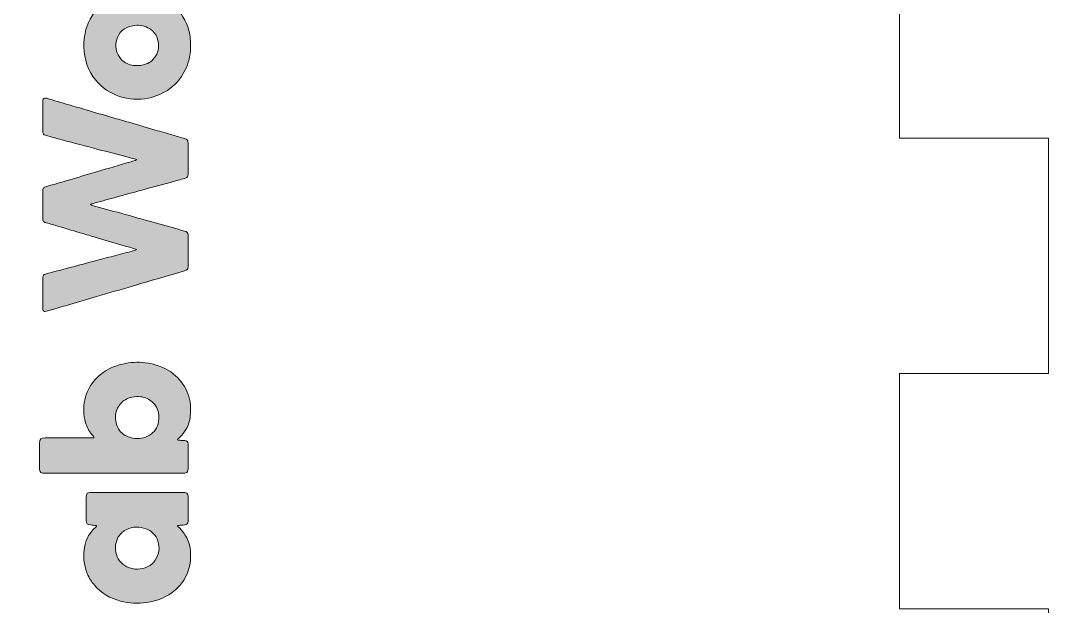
# Model space of a CAD drawing. Header units: millimetres. Extents: x 61 to 267, y -342 to -26.
# Drawn here: x 231.99 to 266.49, y -226.71 to -207.03 of the extents above; entities that cross this region are included whole.
import ezdxf

# ---------------------------------------------------------------- set-up
doc = ezdxf.new("R2010")
doc.units = ezdxf.units.MM
doc.header["$MEASUREMENT"] = 0
doc.layers.add('Layer 1', color=7, linetype='Continuous', lineweight=0)

# ---------------------------------------------------------------- blocks, each defined once
blk = doc.blocks.new('Block_5')
at = {"layer": 'Layer 1', "color": 1, "lineweight": 0, "true_color": 0xff0000}
blk.add_lwpolyline([(208.146, -203.083), (208.146, -210.985), (203.146, -210.985), (203.146, -218.888), (208.146, -218.888), (208.146, -226.79), (203.146, -226.79), (203.146, -234.692), (208.146, -234.692), (208.146, -242.594), (261.486, -242.594), (261.486, -234.692), (266.486, -234.692), (266.486, -226.79), (261.486, -226.79), (261.486, -218.888), (266.486, -218.888), (266.486, -210.985), (261.486, -210.985), (261.486, -203.083)], dxfattribs=at)
blk = doc.blocks.new('Block_6')
at = {"layer": 'Layer 1', "true_color": 0x020202, "transparency": 33554687}
h = blk.add_hatch(color=18, dxfattribs=at)
h.dxf.hatch_style = 2
edge = h.paths.add_edge_path()
edge.add_spline(control_points=[(235.907, -208.549), (235.941, -208.547), (235.975, -208.548), (236.009, -208.544), (236.152, -208.527), (236.283, -208.478), (236.394, -208.384), (236.546, -208.256), (236.619, -208.087), (236.623, -207.892), (236.628, -207.619), (236.517, -207.405), (236.269, -207.275), (236.107, -207.191), (235.935, -207.177), (235.758, -207.208), (235.47, -207.257), (235.286, -207.423), (235.212, -207.707), (235.149, -207.947), (235.234, -208.259), (235.465, -208.417), (235.598, -208.508), (235.745, -208.553), (235.907, -208.549)], knot_values=[0, 0, 0, 0, 1, 1, 1, 2, 2, 2, 3, 3, 3, 4, 4, 4, 5, 5, 5, 6, 6, 6, 7, 7, 7, 8, 8, 8, 8], degree=3, periodic=0)
edge = h.paths.add_edge_path()
edge.add_spline(control_points=[(237.698, -207.863), (237.703, -208.126), (237.657, -208.372), (237.557, -208.607), (237.434, -208.894), (237.252, -209.133), (237.001, -209.321), (236.787, -209.481), (236.548, -209.583), (236.286, -209.638), (235.956, -209.707), (235.632, -209.685), (235.315, -209.582), (234.996, -209.478), (234.728, -209.295), (234.516, -209.032), (234.254, -208.708), (234.127, -208.336), (234.117, -207.922), (234.113, -207.769), (234.124, -207.617), (234.156, -207.466), (234.229, -207.121), (234.387, -206.821), (234.637, -206.573), (234.853, -206.36), (235.11, -206.217), (235.402, -206.134), (235.688, -206.052), (235.977, -206.041), (236.264, -206.097), (236.771, -206.197), (237.173, -206.463), (237.444, -206.909), (237.622, -207.203), (237.707, -207.525), (237.698, -207.863)], knot_values=[0, 0, 0, 0, 1, 1, 1, 2, 2, 2, 3, 3, 3, 4, 4, 4, 5, 5, 5, 6, 6, 6, 7, 7, 7, 8, 8, 8, 9, 9, 9, 10, 10, 10, 11, 11, 11, 12, 12, 12, 12], degree=3, periodic=0)
h = blk.add_hatch(color=18, dxfattribs=at)
h.dxf.hatch_style = 2
edge = h.paths.add_edge_path()
edge.add_spline(control_points=[(235.898, -214.727), (235.756, -214.672), (235.63, -214.642), (235.506, -214.605), (235.202, -214.516), (234.899, -214.426), (234.595, -214.337), (234.427, -214.287), (234.258, -214.24), (234.09, -214.19), (233.816, -214.109), (233.542, -214.026), (233.268, -213.945), (233.13, -213.904), (232.99, -213.864), (232.851, -213.823), (232.836, -213.819), (232.821, -213.816), (232.807, -213.81), (232.769, -213.795), (232.744, -213.769), (232.742, -213.725), (232.74, -213.695), (232.738, -213.664), (232.738, -213.634), (232.737, -213.355), (232.738, -213.076), (232.737, -212.797), (232.737, -212.642), (232.759, -212.638), (232.878, -212.604), (233.12, -212.535), (233.362, -212.464), (233.603, -212.393), (233.917, -212.3), (234.231, -212.205), (234.546, -212.113), (234.934, -211.999), (235.322, -211.888), (235.709, -211.773), (235.766, -211.757), (235.824, -211.741), (235.895, -211.705), (235.787, -211.674), (235.699, -211.647), (235.609, -211.624), (235.27, -211.535), (234.93, -211.448), (234.591, -211.359), (234.189, -211.253), (233.787, -211.147), (233.385, -211.04), (233.201, -210.991), (233.017, -210.94), (232.834, -210.888), (232.76, -210.868), (232.746, -210.851), (232.74, -210.779), (232.738, -210.756), (232.738, -210.733), (232.738, -210.71), (232.737, -210.405), (232.737, -210.099), (232.738, -209.793), (232.738, -209.766), (232.737, -209.74), (232.741, -209.713), (232.748, -209.652), (232.784, -209.625), (232.843, -209.637), (232.85, -209.638), (232.857, -209.641), (232.865, -209.643), (233.117, -209.718), (233.368, -209.794), (233.621, -209.868), (233.811, -209.924), (234.002, -209.977), (234.193, -210.032), (234.485, -210.118), (234.777, -210.205), (235.07, -210.29), (235.257, -210.345), (235.444, -210.397), (235.63, -210.452), (235.923, -210.537), (236.215, -210.624), (236.508, -210.71), (236.709, -210.769), (236.911, -210.826), (237.112, -210.884), (237.244, -210.923), (237.375, -210.964), (237.508, -210.999), (237.574, -211.016), (237.603, -211.057), (237.612, -211.119), (237.614, -211.138), (237.614, -211.157), (237.614, -211.176), (237.614, -211.501), (237.614, -211.826), (237.615, -212.151), (237.615, -212.185), (237.613, -212.219), (237.602, -212.253), (237.589, -212.292), (237.565, -212.317), (237.524, -212.328), (237.439, -212.35), (237.355, -212.376), (237.271, -212.399), (236.928, -212.491), (236.586, -212.583), (236.244, -212.677), (235.872, -212.778), (235.501, -212.881), (235.13, -212.983), (234.887, -213.05), (234.645, -213.117), (234.402, -213.184), (234.381, -213.19), (234.357, -213.192), (234.343, -213.214), (234.356, -213.237), (234.379, -213.239), (234.401, -213.245), (234.721, -213.332), (235.041, -213.418), (235.361, -213.506), (235.743, -213.611), (236.125, -213.718), (236.507, -213.824), (236.838, -213.916), (237.168, -214.009), (237.499, -214.102), (237.58, -214.124), (237.604, -214.153), (237.613, -214.237), (237.616, -214.26), (237.614, -214.283), (237.614, -214.306), (237.615, -214.615), (237.615, -214.925), (237.614, -215.235), (237.614, -215.257), (237.616, -215.281), (237.613, -215.303), (237.605, -215.385), (237.579, -215.416), (237.499, -215.439), (237.196, -215.527), (236.891, -215.614), (236.588, -215.703), (236.31, -215.784), (236.033, -215.869), (235.755, -215.95), (235.352, -216.068), (234.949, -216.183), (234.547, -216.301), (234.247, -216.388), (233.947, -216.479), (233.647, -216.567), (233.457, -216.622), (233.266, -216.676), (233.076, -216.731), (233.017, -216.748), (232.959, -216.766), (232.9, -216.782), (232.875, -216.79), (232.849, -216.798), (232.823, -216.801), (232.784, -216.806), (232.754, -216.785), (232.746, -216.748), (232.74, -216.722), (232.738, -216.695), (232.738, -216.669), (232.737, -216.348), (232.737, -216.027), (232.738, -215.705), (232.738, -215.686), (232.739, -215.667), (232.741, -215.648), (232.749, -215.582), (232.765, -215.563), (232.829, -215.546), (233.102, -215.474), (233.375, -215.404), (233.648, -215.331), (233.946, -215.252), (234.244, -215.169), (234.542, -215.09), (234.76, -215.032), (234.978, -214.978), (235.196, -214.921), (235.402, -214.867), (235.608, -214.811), (235.815, -214.756), (235.837, -214.75), (235.858, -214.741), (235.898, -214.727)], knot_values=[0, 0, 0, 0, 1, 1, 1, 2, 2, 2, 3, 3, 3, 4, 4, 4, 5, 5, 5, 6, 6, 6, 7, 7, 7, 8, 8, 8, 9, 9, 9, 10, 10, 10, 11, 11, 11, 12, 12, 12, 13, 13, 13, 14, 14, 14, 15, 15, 15, 16, 16, 16, 17, 17, 17, 18, 18, 18, 19, 19, 19, 20, 20, 20, 21, 21, 21, 22, 22, 22, 23, 23, 23, 24, 24, 24, 25, 25, 25, 26, 26, 26, 27, 27, 27, 28, 28, 28, 29, 29, 29, 30, 30, 30, 31, 31, 31, 32, 32, 32, 33, 33, 33, 34, 34, 34, 35, 35, 35, 36, 36, 36, 37, 37, 37, 38, 38, 38, 39, 39, 39, 40, 40, 40, 41, 41, 41, 42, 42, 42, 43, 43, 43, 44, 44, 44, 45, 45, 45, 46, 46, 46, 47, 47, 47, 48, 48, 48, 49, 49, 49, 50, 50, 50, 51, 51, 51, 52, 52, 52, 53, 53, 53, 54, 54, 54, 55, 55, 55, 56, 56, 56, 57, 57, 57, 58, 58, 58, 59, 59, 59, 60, 60, 60, 61, 61, 61, 62, 62, 62, 63, 63, 63, 64, 64, 64, 65, 65, 65, 66, 66, 66, 67, 67, 67, 67], degree=3, periodic=0)
h = blk.add_hatch(color=18, dxfattribs=at)
h.dxf.hatch_style = 2
edge = h.paths.add_edge_path()
edge.add_spline(control_points=[(235.895, -219.663), (235.782, -219.654), (235.669, -219.687), (235.561, -219.738), (235.422, -219.804), (235.319, -219.907), (235.252, -220.047), (235.177, -220.205), (235.158, -220.369), (235.197, -220.538), (235.231, -220.691), (235.308, -220.82), (235.434, -220.919), (235.53, -220.994), (235.642, -221.03), (235.758, -221.053), (235.958, -221.092), (236.148, -221.056), (236.321, -220.955), (236.492, -220.856), (236.595, -220.701), (236.625, -220.505), (236.671, -220.21), (236.59, -219.959), (236.337, -219.783), (236.209, -219.694), (236.062, -219.655), (235.895, -219.663)], knot_values=[0, 0, 0, 0, 1, 1, 1, 2, 2, 2, 3, 3, 3, 4, 4, 4, 5, 5, 5, 6, 6, 6, 7, 7, 7, 8, 8, 8, 9, 9, 9, 9], degree=3, periodic=0)
edge = h.paths.add_edge_path()
edge.add_spline(control_points=[(237.259, -221.107), (237.296, -221.134), (237.336, -221.126), (237.372, -221.13), (237.417, -221.136), (237.464, -221.135), (237.509, -221.139), (237.57, -221.146), (237.605, -221.181), (237.613, -221.242), (237.616, -221.265), (237.614, -221.288), (237.614, -221.311), (237.615, -221.559), (237.615, -221.807), (237.614, -222.056), (237.614, -222.082), (237.616, -222.11), (237.611, -222.136), (237.601, -222.197), (237.565, -222.229), (237.503, -222.234), (237.477, -222.236), (237.45, -222.235), (237.423, -222.235), (235.892, -222.235), (234.362, -222.235), (232.831, -222.235), (232.801, -222.235), (232.77, -222.236), (232.74, -222.234), (232.682, -222.228), (232.648, -222.199), (232.636, -222.143), (232.63, -222.118), (232.631, -222.09), (232.631, -222.064), (232.63, -221.785), (232.634, -221.506), (232.629, -221.227), (232.627, -221.081), (232.684, -221.048), (232.815, -221.048), (233.322, -221.051), (233.83, -221.05), (234.338, -221.05), (234.372, -221.05), (234.406, -221.049), (234.44, -221.047), (234.456, -221.047), (234.462, -221.027), (234.452, -221.014), (234.408, -220.956), (234.358, -220.904), (234.318, -220.843), (234.233, -220.717), (234.177, -220.58), (234.148, -220.434), (234.097, -220.183), (234.101, -219.931), (234.169, -219.685), (234.242, -219.418), (234.383, -219.188), (234.585, -218.999), (234.822, -218.777), (235.102, -218.64), (235.417, -218.567), (235.669, -218.508), (235.923, -218.493), (236.178, -218.526), (236.484, -218.564), (236.776, -218.655), (237.031, -218.834), (237.48, -219.151), (237.71, -219.586), (237.699, -220.141), (237.697, -220.248), (237.69, -220.355), (237.664, -220.459), (237.608, -220.678), (237.502, -220.87), (237.338, -221.027), (237.311, -221.052), (237.278, -221.072), (237.259, -221.107)], knot_values=[0, 0, 0, 0, 1, 1, 1, 2, 2, 2, 3, 3, 3, 4, 4, 4, 5, 5, 5, 6, 6, 6, 7, 7, 7, 8, 8, 8, 9, 9, 9, 10, 10, 10, 11, 11, 11, 12, 12, 12, 13, 13, 13, 14, 14, 14, 15, 15, 15, 16, 16, 16, 17, 17, 17, 18, 18, 18, 19, 19, 19, 20, 20, 20, 21, 21, 21, 22, 22, 22, 23, 23, 23, 24, 24, 24, 25, 25, 25, 26, 26, 26, 27, 27, 27, 28, 28, 28, 28], degree=3, periodic=0)
h = blk.add_hatch(color=18, dxfattribs=at)
h.dxf.hatch_style = 2
edge = h.paths.add_edge_path()
edge.add_spline(control_points=[(235.876, -224.047), (235.774, -224.042), (235.65, -224.071), (235.532, -224.132), (235.406, -224.197), (235.31, -224.292), (235.25, -224.421), (235.181, -224.568), (235.161, -224.72), (235.192, -224.879), (235.236, -225.103), (235.353, -225.275), (235.561, -225.373), (235.795, -225.483), (236.033, -225.481), (236.268, -225.369), (236.369, -225.321), (236.455, -225.249), (236.516, -225.154), (236.646, -224.953), (236.673, -224.734), (236.601, -224.507), (236.571, -224.412), (236.521, -224.326), (236.448, -224.255), (236.297, -224.108), (236.114, -224.047), (235.876, -224.047)], knot_values=[0, 0, 0, 0, 1, 1, 1, 2, 2, 2, 3, 3, 3, 4, 4, 4, 5, 5, 5, 6, 6, 6, 7, 7, 7, 8, 8, 8, 9, 9, 9, 9], degree=3, periodic=0)
edge = h.paths.add_edge_path()
edge.add_spline(control_points=[(235.911, -222.879), (236.415, -222.879), (236.919, -222.879), (237.422, -222.879), (237.449, -222.879), (237.476, -222.878), (237.502, -222.88), (237.566, -222.883), (237.601, -222.913), (237.611, -222.975), (237.615, -222.998), (237.614, -223.021), (237.614, -223.044), (237.615, -223.3), (237.614, -223.556), (237.614, -223.812), (237.614, -223.823), (237.615, -223.834), (237.614, -223.846), (237.61, -223.926), (237.584, -223.957), (237.506, -223.967), (237.434, -223.975), (237.362, -223.98), (237.29, -223.987), (237.28, -223.988), (237.266, -223.997), (237.264, -224.004), (237.262, -224.012), (237.271, -224.025), (237.279, -224.031), (237.368, -224.109), (237.447, -224.196), (237.511, -224.297), (237.601, -224.437), (237.66, -224.589), (237.682, -224.754), (237.711, -224.971), (237.71, -225.188), (237.653, -225.402), (237.575, -225.697), (237.422, -225.947), (237.191, -226.149), (236.913, -226.393), (236.587, -226.525), (236.223, -226.575), (235.928, -226.617), (235.636, -226.602), (235.349, -226.527), (235.005, -226.438), (234.708, -226.266), (234.473, -225.996), (234.373, -225.881), (234.293, -225.751), (234.233, -225.609), (234.107, -225.306), (234.085, -224.994), (234.148, -224.676), (234.197, -224.425), (234.321, -224.213), (234.516, -224.045), (234.525, -224.038), (234.534, -224.031), (234.541, -224.022), (234.545, -224.017), (234.547, -224.008), (234.545, -224.002), (234.543, -223.996), (234.535, -223.99), (234.529, -223.989), (234.468, -223.982), (234.407, -223.977), (234.347, -223.97), (234.219, -223.957), (234.2, -223.935), (234.199, -223.804), (234.198, -223.693), (234.199, -223.582), (234.199, -223.471), (234.199, -223.338), (234.199, -223.204), (234.199, -223.07), (234.199, -223.043), (234.198, -223.016), (234.201, -222.99), (234.209, -222.913), (234.242, -222.883), (234.319, -222.88), (234.346, -222.878), (234.373, -222.879), (234.399, -222.879), (234.903, -222.879), (235.407, -222.879), (235.911, -222.879)], knot_values=[0, 0, 0, 0, 1, 1, 1, 2, 2, 2, 3, 3, 3, 4, 4, 4, 5, 5, 5, 6, 6, 6, 7, 7, 7, 8, 8, 8, 9, 9, 9, 10, 10, 10, 11, 11, 11, 12, 12, 12, 13, 13, 13, 14, 14, 14, 15, 15, 15, 16, 16, 16, 17, 17, 17, 18, 18, 18, 19, 19, 19, 20, 20, 20, 21, 21, 21, 22, 22, 22, 23, 23, 23, 24, 24, 24, 25, 25, 25, 26, 26, 26, 27, 27, 27, 28, 28, 28, 29, 29, 29, 30, 30, 30, 31, 31, 31, 31], degree=3, periodic=0)
at = {"layer": 'Layer 1'}
for points, knots in [([(237.698, -207.863), (237.707, -207.525), (237.622, -207.203), (237.444, -206.909), (237.173, -206.463), (236.771, -206.197), (236.264, -206.097), (235.977, -206.041), (235.688, -206.052), (235.402, -206.134), (235.11, -206.217), (234.853, -206.36), (234.637, -206.573), (234.387, -206.821), (234.229, -207.121), (234.156, -207.466), (234.124, -207.617), (234.113, -207.769), (234.117, -207.922), (234.127, -208.336), (234.254, -208.708), (234.516, -209.032), (234.728, -209.295), (234.996, -209.478), (235.315, -209.582), (235.632, -209.685), (235.956, -209.707), (236.286, -209.638), (236.548, -209.583), (236.787, -209.481), (237.001, -209.321), (237.252, -209.133), (237.434, -208.894), (237.557, -208.607), (237.657, -208.372), (237.703, -208.126), (237.698, -207.863)], [0, 0, 0, 0, 1, 1, 1, 2, 2, 2, 3, 3, 3, 4, 4, 4, 5, 5, 5, 6, 6, 6, 7, 7, 7, 8, 8, 8, 9, 9, 9, 10, 10, 10, 11, 11, 11, 12, 12, 12, 12]), ([(237.698, -207.863), (237.703, -208.126), (237.657, -208.372), (237.557, -208.607), (237.434, -208.894), (237.252, -209.133), (237.001, -209.321), (236.787, -209.481), (236.548, -209.583), (236.286, -209.638), (235.956, -209.707), (235.632, -209.685), (235.315, -209.582), (234.996, -209.478), (234.728, -209.295), (234.516, -209.032), (234.254, -208.708), (234.127, -208.336), (234.117, -207.922), (234.113, -207.769), (234.124, -207.617), (234.156, -207.466), (234.229, -207.121), (234.387, -206.821), (234.637, -206.573), (234.853, -206.36), (235.11, -206.217), (235.402, -206.134), (235.688, -206.052), (235.977, -206.041), (236.264, -206.097), (236.771, -206.197), (237.173, -206.463), (237.444, -206.909), (237.622, -207.203), (237.707, -207.525), (237.698, -207.863)], [0, 0, 0, 0, 1, 1, 1, 2, 2, 2, 3, 3, 3, 4, 4, 4, 5, 5, 5, 6, 6, 6, 7, 7, 7, 8, 8, 8, 9, 9, 9, 10, 10, 10, 11, 11, 11, 12, 12, 12, 12]), ([(235.907, -208.549), (235.941, -208.547), (235.975, -208.548), (236.009, -208.544), (236.152, -208.527), (236.283, -208.478), (236.394, -208.384), (236.546, -208.256), (236.619, -208.087), (236.623, -207.892), (236.628, -207.619), (236.517, -207.405), (236.269, -207.275), (236.107, -207.191), (235.935, -207.177), (235.758, -207.208), (235.47, -207.257), (235.286, -207.423), (235.212, -207.707), (235.149, -207.947), (235.234, -208.259), (235.465, -208.417), (235.598, -208.508), (235.745, -208.553), (235.907, -208.549)], [0, 0, 0, 0, 1, 1, 1, 2, 2, 2, 3, 3, 3, 4, 4, 4, 5, 5, 5, 6, 6, 6, 7, 7, 7, 8, 8, 8, 8]), ([(235.907, -208.549), (235.745, -208.553), (235.598, -208.508), (235.465, -208.417), (235.234, -208.259), (235.149, -207.947), (235.212, -207.707), (235.286, -207.423), (235.47, -207.257), (235.758, -207.208), (235.935, -207.177), (236.107, -207.191), (236.269, -207.275), (236.517, -207.405), (236.628, -207.619), (236.623, -207.892), (236.619, -208.087), (236.546, -208.256), (236.394, -208.384), (236.283, -208.478), (236.152, -208.527), (236.009, -208.544), (235.975, -208.548), (235.941, -208.547), (235.907, -208.549)], [0, 0, 0, 0, 1, 1, 1, 2, 2, 2, 3, 3, 3, 4, 4, 4, 5, 5, 5, 6, 6, 6, 7, 7, 7, 8, 8, 8, 8]), ([(235.898, -214.727), (235.858, -214.741), (235.837, -214.75), (235.815, -214.756), (235.608, -214.811), (235.402, -214.867), (235.196, -214.921), (234.978, -214.978), (234.76, -215.032), (234.542, -215.09), (234.244, -215.169), (233.946, -215.252), (233.648, -215.331), (233.375, -215.404), (233.102, -215.474), (232.829, -215.546), (232.765, -215.563), (232.749, -215.582), (232.741, -215.648), (232.739, -215.667), (232.738, -215.686), (232.738, -215.705), (232.737, -216.027), (232.737, -216.348), (232.738, -216.669), (232.738, -216.695), (232.74, -216.722), (232.746, -216.748), (232.754, -216.785), (232.784, -216.806), (232.823, -216.801), (232.849, -216.798), (232.875, -216.79), (232.9, -216.782), (232.959, -216.766), (233.017, -216.748), (233.076, -216.731), (233.266, -216.676), (233.457, -216.622), (233.647, -216.567), (233.947, -216.479), (234.247, -216.388), (234.547, -216.301), (234.949, -216.183), (235.352, -216.068), (235.755, -215.95), (236.033, -215.869), (236.31, -215.784), (236.588, -215.703), (236.891, -215.614), (237.196, -215.527), (237.499, -215.439), (237.579, -215.416), (237.605, -215.385), (237.613, -215.303), (237.616, -215.281), (237.614, -215.257), (237.614, -215.235), (237.615, -214.925), (237.615, -214.615), (237.614, -214.306), (237.614, -214.283), (237.616, -214.26), (237.613, -214.237), (237.604, -214.153), (237.58, -214.124), (237.499, -214.102), (237.168, -214.009), (236.838, -213.916), (236.507, -213.824), (236.125, -213.718), (235.743, -213.611), (235.361, -213.506), (235.041, -213.418), (234.721, -213.332), (234.401, -213.245), (234.379, -213.239), (234.356, -213.237), (234.343, -213.214), (234.357, -213.192), (234.381, -213.19), (234.402, -213.184), (234.645, -213.117), (234.887, -213.05), (235.13, -212.983), (235.501, -212.881), (235.872, -212.778), (236.244, -212.677), (236.586, -212.583), (236.928, -212.491), (237.271, -212.399), (237.355, -212.376), (237.439, -212.35), (237.524, -212.328), (237.565, -212.317), (237.589, -212.292), (237.602, -212.253), (237.613, -212.219), (237.615, -212.185), (237.615, -212.151), (237.614, -211.826), (237.614, -211.501), (237.614, -211.176), (237.614, -211.157), (237.614, -211.138), (237.612, -211.119), (237.603, -211.057), (237.574, -211.016), (237.508, -210.999), (237.375, -210.964), (237.244, -210.923), (237.112, -210.884), (236.911, -210.826), (236.709, -210.769), (236.508, -210.71), (236.215, -210.624), (235.923, -210.537), (235.63, -210.452), (235.444, -210.397), (235.257, -210.345), (235.07, -210.29), (234.777, -210.205), (234.485, -210.118), (234.193, -210.032), (234.002, -209.977), (233.811, -209.924), (233.621, -209.868), (233.368, -209.794), (233.117, -209.718), (232.865, -209.643), (232.857, -209.641), (232.85, -209.638), (232.843, -209.637), (232.784, -209.625), (232.748, -209.652), (232.741, -209.713), (232.737, -209.74), (232.738, -209.766), (232.738, -209.793), (232.737, -210.099), (232.737, -210.405), (232.738, -210.71), (232.738, -210.733), (232.738, -210.756), (232.74, -210.779), (232.746, -210.851), (232.76, -210.868), (232.834, -210.888), (233.017, -210.94), (233.201, -210.991), (233.385, -211.04), (233.787, -211.147), (234.189, -211.253), (234.591, -211.359), (234.93, -211.448), (235.27, -211.535), (235.609, -211.624), (235.699, -211.647), (235.787, -211.674), (235.895, -211.705), (235.824, -211.741), (235.766, -211.757), (235.709, -211.773), (235.322, -211.888), (234.934, -211.999), (234.546, -212.113), (234.231, -212.205), (233.917, -212.3), (233.603, -212.393), (233.362, -212.464), (233.12, -212.535), (232.878, -212.604), (232.759, -212.638), (232.737, -212.642), (232.737, -212.797), (232.738, -213.076), (232.737, -213.355), (232.738, -213.634), (232.738, -213.664), (232.74, -213.695), (232.742, -213.725), (232.744, -213.769), (232.769, -213.795), (232.807, -213.81), (232.821, -213.816), (232.836, -213.819), (232.851, -213.823), (232.99, -213.864), (233.13, -213.904), (233.268, -213.945), (233.542, -214.026), (233.816, -214.109), (234.09, -214.19), (234.258, -214.24), (234.427, -214.287), (234.595, -214.337), (234.899, -214.426), (235.202, -214.516), (235.506, -214.605), (235.63, -214.642), (235.756, -214.672), (235.898, -214.727)], [0, 0, 0, 0, 1, 1, 1, 2, 2, 2, 3, 3, 3, 4, 4, 4, 5, 5, 5, 6, 6, 6, 7, 7, 7, 8, 8, 8, 9, 9, 9, 10, 10, 10, 11, 11, 11, 12, 12, 12, 13, 13, 13, 14, 14, 14, 15, 15, 15, 16, 16, 16, 17, 17, 17, 18, 18, 18, 19, 19, 19, 20, 20, 20, 21, 21, 21, 22, 22, 22, 23, 23, 23, 24, 24, 24, 25, 25, 25, 26, 26, 26, 27, 27, 27, 28, 28, 28, 29, 29, 29, 30, 30, 30, 31, 31, 31, 32, 32, 32, 33, 33, 33, 34, 34, 34, 35, 35, 35, 36, 36, 36, 37, 37, 37, 38, 38, 38, 39, 39, 39, 40, 40, 40, 41, 41, 41, 42, 42, 42, 43, 43, 43, 44, 44, 44, 45, 45, 45, 46, 46, 46, 47, 47, 47, 48, 48, 48, 49, 49, 49, 50, 50, 50, 51, 51, 51, 52, 52, 52, 53, 53, 53, 54, 54, 54, 55, 55, 55, 56, 56, 56, 57, 57, 57, 58, 58, 58, 59, 59, 59, 60, 60, 60, 61, 61, 61, 62, 62, 62, 63, 63, 63, 64, 64, 64, 65, 65, 65, 66, 66, 66, 67, 67, 67, 67]), ([(235.898, -214.727), (235.756, -214.672), (235.63, -214.642), (235.506, -214.605), (235.202, -214.516), (234.899, -214.426), (234.595, -214.337), (234.427, -214.287), (234.258, -214.24), (234.09, -214.19), (233.816, -214.109), (233.542, -214.026), (233.268, -213.945), (233.13, -213.904), (232.99, -213.864), (232.851, -213.823), (232.836, -213.819), (232.821, -213.816), (232.807, -213.81), (232.769, -213.795), (232.744, -213.769), (232.742, -213.725), (232.74, -213.695), (232.738, -213.664), (232.738, -213.634), (232.737, -213.355), (232.738, -213.076), (232.737, -212.797), (232.737, -212.642), (232.759, -212.638), (232.878, -212.604), (233.12, -212.535), (233.362, -212.464), (233.603, -212.393), (233.917, -212.3), (234.231, -212.205), (234.546, -212.113), (234.934, -211.999), (235.322, -211.888), (235.709, -211.773), (235.766, -211.757), (235.824, -211.741), (235.895, -211.705), (235.787, -211.674), (235.699, -211.647), (235.609, -211.624), (235.27, -211.535), (234.93, -211.448), (234.591, -211.359), (234.189, -211.253), (233.787, -211.147), (233.385, -211.04), (233.201, -210.991), (233.017, -210.94), (232.834, -210.888), (232.76, -210.868), (232.746, -210.851), (232.74, -210.779), (232.738, -210.756), (232.738, -210.733), (232.738, -210.71), (232.737, -210.405), (232.737, -210.099), (232.738, -209.793), (232.738, -209.766), (232.737, -209.74), (232.741, -209.713), (232.748, -209.652), (232.784, -209.625), (232.843, -209.637), (232.85, -209.638), (232.857, -209.641), (232.865, -209.643), (233.117, -209.718), (233.368, -209.794), (233.621, -209.868), (233.811, -209.924), (234.002, -209.977), (234.193, -210.032), (234.485, -210.118), (234.777, -210.205), (235.07, -210.29), (235.257, -210.345), (235.444, -210.397), (235.63, -210.452), (235.923, -210.537), (236.215, -210.624), (236.508, -210.71), (236.709, -210.769), (236.911, -210.826), (237.112, -210.884), (237.244, -210.923), (237.375, -210.964), (237.508, -210.999), (237.574, -211.016), (237.603, -211.057), (237.612, -211.119), (237.614, -211.138), (237.614, -211.157), (237.614, -211.176), (237.614, -211.501), (237.614, -211.826), (237.615, -212.151), (237.615, -212.185), (237.613, -212.219), (237.602, -212.253), (237.589, -212.292), (237.565, -212.317), (237.524, -212.328), (237.439, -212.35), (237.355, -212.376), (237.271, -212.399), (236.928, -212.491), (236.586, -212.583), (236.244, -212.677), (235.872, -212.778), (235.501, -212.881), (235.13, -212.983), (234.887, -213.05), (234.645, -213.117), (234.402, -213.184), (234.381, -213.19), (234.357, -213.192), (234.343, -213.214), (234.356, -213.237), (234.379, -213.239), (234.401, -213.245), (234.721, -213.332), (235.041, -213.418), (235.361, -213.506), (235.743, -213.611), (236.125, -213.718), (236.507, -213.824), (236.838, -213.916), (237.168, -214.009), (237.499, -214.102), (237.58, -214.124), (237.604, -214.153), (237.613, -214.237), (237.616, -214.26), (237.614, -214.283), (237.614, -214.306), (237.615, -214.615), (237.615, -214.925), (237.614, -215.235), (237.614, -215.257), (237.616, -215.281), (237.613, -215.303), (237.605, -215.385), (237.579, -215.416), (237.499, -215.439), (237.196, -215.527), (236.891, -215.614), (236.588, -215.703), (236.31, -215.784), (236.033, -215.869), (235.755, -215.95), (235.352, -216.068), (234.949, -216.183), (234.547, -216.301), (234.247, -216.388), (233.947, -216.479), (233.647, -216.567), (233.457, -216.622), (233.266, -216.676), (233.076, -216.731), (233.017, -216.748), (232.959, -216.766), (232.9, -216.782), (232.875, -216.79), (232.849, -216.798), (232.823, -216.801), (232.784, -216.806), (232.754, -216.785), (232.746, -216.748), (232.74, -216.722), (232.738, -216.695), (232.738, -216.669), (232.737, -216.348), (232.737, -216.027), (232.738, -215.705), (232.738, -215.686), (232.739, -215.667), (232.741, -215.648), (232.749, -215.582), (232.765, -215.563), (232.829, -215.546), (233.102, -215.474), (233.375, -215.404), (233.648, -215.331), (233.946, -215.252), (234.244, -215.169), (234.542, -215.09), (234.76, -215.032), (234.978, -214.978), (235.196, -214.921), (235.402, -214.867), (235.608, -214.811), (235.815, -214.756), (235.837, -214.75), (235.858, -214.741), (235.898, -214.727)], [0, 0, 0, 0, 1, 1, 1, 2, 2, 2, 3, 3, 3, 4, 4, 4, 5, 5, 5, 6, 6, 6, 7, 7, 7, 8, 8, 8, 9, 9, 9, 10, 10, 10, 11, 11, 11, 12, 12, 12, 13, 13, 13, 14, 14, 14, 15, 15, 15, 16, 16, 16, 17, 17, 17, 18, 18, 18, 19, 19, 19, 20, 20, 20, 21, 21, 21, 22, 22, 22, 23, 23, 23, 24, 24, 24, 25, 25, 25, 26, 26, 26, 27, 27, 27, 28, 28, 28, 29, 29, 29, 30, 30, 30, 31, 31, 31, 32, 32, 32, 33, 33, 33, 34, 34, 34, 35, 35, 35, 36, 36, 36, 37, 37, 37, 38, 38, 38, 39, 39, 39, 40, 40, 40, 41, 41, 41, 42, 42, 42, 43, 43, 43, 44, 44, 44, 45, 45, 45, 46, 46, 46, 47, 47, 47, 48, 48, 48, 49, 49, 49, 50, 50, 50, 51, 51, 51, 52, 52, 52, 53, 53, 53, 54, 54, 54, 55, 55, 55, 56, 56, 56, 57, 57, 57, 58, 58, 58, 59, 59, 59, 60, 60, 60, 61, 61, 61, 62, 62, 62, 63, 63, 63, 64, 64, 64, 65, 65, 65, 66, 66, 66, 67, 67, 67, 67]), ([(237.259, -221.107), (237.278, -221.072), (237.311, -221.052), (237.338, -221.027), (237.502, -220.87), (237.608, -220.678), (237.664, -220.459), (237.69, -220.355), (237.697, -220.248), (237.699, -220.141), (237.71, -219.586), (237.48, -219.151), (237.031, -218.834), (236.776, -218.655), (236.484, -218.564), (236.178, -218.526), (235.923, -218.493), (235.669, -218.508), (235.417, -218.567), (235.102, -218.64), (234.822, -218.777), (234.585, -218.999), (234.383, -219.188), (234.242, -219.418), (234.169, -219.685), (234.101, -219.931), (234.097, -220.183), (234.148, -220.434), (234.177, -220.58), (234.233, -220.717), (234.318, -220.843), (234.358, -220.904), (234.408, -220.956), (234.452, -221.014), (234.462, -221.027), (234.456, -221.047), (234.44, -221.047), (234.406, -221.049), (234.372, -221.05), (234.338, -221.05), (233.83, -221.05), (233.322, -221.051), (232.815, -221.048), (232.684, -221.048), (232.627, -221.081), (232.629, -221.227), (232.634, -221.506), (232.63, -221.785), (232.631, -222.064), (232.631, -222.09), (232.63, -222.118), (232.636, -222.143), (232.648, -222.199), (232.682, -222.228), (232.74, -222.234), (232.77, -222.236), (232.801, -222.235), (232.831, -222.235), (234.362, -222.235), (235.892, -222.235), (237.423, -222.235), (237.45, -222.235), (237.477, -222.236), (237.503, -222.234), (237.565, -222.229), (237.601, -222.197), (237.611, -222.136), (237.616, -222.11), (237.614, -222.082), (237.614, -222.056), (237.615, -221.807), (237.615, -221.559), (237.614, -221.311), (237.614, -221.288), (237.616, -221.265), (237.613, -221.242), (237.605, -221.181), (237.57, -221.146), (237.509, -221.139), (237.464, -221.135), (237.417, -221.136), (237.372, -221.13), (237.336, -221.126), (237.296, -221.134), (237.259, -221.107)], [0, 0, 0, 0, 1, 1, 1, 2, 2, 2, 3, 3, 3, 4, 4, 4, 5, 5, 5, 6, 6, 6, 7, 7, 7, 8, 8, 8, 9, 9, 9, 10, 10, 10, 11, 11, 11, 12, 12, 12, 13, 13, 13, 14, 14, 14, 15, 15, 15, 16, 16, 16, 17, 17, 17, 18, 18, 18, 19, 19, 19, 20, 20, 20, 21, 21, 21, 22, 22, 22, 23, 23, 23, 24, 24, 24, 25, 25, 25, 26, 26, 26, 27, 27, 27, 28, 28, 28, 28]), ([(237.259, -221.107), (237.296, -221.134), (237.336, -221.126), (237.372, -221.13), (237.417, -221.136), (237.464, -221.135), (237.509, -221.139), (237.57, -221.146), (237.605, -221.181), (237.613, -221.242), (237.616, -221.265), (237.614, -221.288), (237.614, -221.311), (237.615, -221.559), (237.615, -221.807), (237.614, -222.056), (237.614, -222.082), (237.616, -222.11), (237.611, -222.136), (237.601, -222.197), (237.565, -222.229), (237.503, -222.234), (237.477, -222.236), (237.45, -222.235), (237.423, -222.235), (235.892, -222.235), (234.362, -222.235), (232.831, -222.235), (232.801, -222.235), (232.77, -222.236), (232.74, -222.234), (232.682, -222.228), (232.648, -222.199), (232.636, -222.143), (232.63, -222.118), (232.631, -222.09), (232.631, -222.064), (232.63, -221.785), (232.634, -221.506), (232.629, -221.227), (232.627, -221.081), (232.684, -221.048), (232.815, -221.048), (233.322, -221.051), (233.83, -221.05), (234.338, -221.05), (234.372, -221.05), (234.406, -221.049), (234.44, -221.047), (234.456, -221.047), (234.462, -221.027), (234.452, -221.014), (234.408, -220.956), (234.358, -220.904), (234.318, -220.843), (234.233, -220.717), (234.177, -220.58), (234.148, -220.434), (234.097, -220.183), (234.101, -219.931), (234.169, -219.685), (234.242, -219.418), (234.383, -219.188), (234.585, -218.999), (234.822, -218.777), (235.102, -218.64), (235.417, -218.567), (235.669, -218.508), (235.923, -218.493), (236.178, -218.526), (236.484, -218.564), (236.776, -218.655), (237.031, -218.834), (237.48, -219.151), (237.71, -219.586), (237.699, -220.141), (237.697, -220.248), (237.69, -220.355), (237.664, -220.459), (237.608, -220.678), (237.502, -220.87), (237.338, -221.027), (237.311, -221.052), (237.278, -221.072), (237.259, -221.107)], [0, 0, 0, 0, 1, 1, 1, 2, 2, 2, 3, 3, 3, 4, 4, 4, 5, 5, 5, 6, 6, 6, 7, 7, 7, 8, 8, 8, 9, 9, 9, 10, 10, 10, 11, 11, 11, 12, 12, 12, 13, 13, 13, 14, 14, 14, 15, 15, 15, 16, 16, 16, 17, 17, 17, 18, 18, 18, 19, 19, 19, 20, 20, 20, 21, 21, 21, 22, 22, 22, 23, 23, 23, 24, 24, 24, 25, 25, 25, 26, 26, 26, 27, 27, 27, 28, 28, 28, 28]), ([(235.895, -219.663), (235.782, -219.654), (235.669, -219.687), (235.561, -219.738), (235.422, -219.804), (235.319, -219.907), (235.252, -220.047), (235.177, -220.205), (235.158, -220.369), (235.197, -220.538), (235.231, -220.691), (235.308, -220.82), (235.434, -220.919), (235.53, -220.994), (235.642, -221.03), (235.758, -221.053), (235.958, -221.092), (236.148, -221.056), (236.321, -220.955), (236.492, -220.856), (236.595, -220.701), (236.625, -220.505), (236.671, -220.21), (236.59, -219.959), (236.337, -219.783), (236.209, -219.694), (236.062, -219.655), (235.895, -219.663)], [0, 0, 0, 0, 1, 1, 1, 2, 2, 2, 3, 3, 3, 4, 4, 4, 5, 5, 5, 6, 6, 6, 7, 7, 7, 8, 8, 8, 9, 9, 9, 9]), ([(235.895, -219.663), (236.062, -219.655), (236.209, -219.694), (236.337, -219.783), (236.59, -219.959), (236.671, -220.21), (236.625, -220.505), (236.595, -220.701), (236.492, -220.856), (236.321, -220.955), (236.148, -221.056), (235.958, -221.092), (235.758, -221.053), (235.642, -221.03), (235.53, -220.994), (235.434, -220.919), (235.308, -220.82), (235.231, -220.691), (235.197, -220.538), (235.158, -220.369), (235.177, -220.205), (235.252, -220.047), (235.319, -219.907), (235.422, -219.804), (235.561, -219.738), (235.669, -219.687), (235.782, -219.654), (235.895, -219.663)], [0, 0, 0, 0, 1, 1, 1, 2, 2, 2, 3, 3, 3, 4, 4, 4, 5, 5, 5, 6, 6, 6, 7, 7, 7, 8, 8, 8, 9, 9, 9, 9]), ([(235.911, -222.879), (235.407, -222.879), (234.903, -222.879), (234.399, -222.879), (234.373, -222.879), (234.346, -222.878), (234.319, -222.88), (234.242, -222.883), (234.209, -222.913), (234.201, -222.99), (234.198, -223.016), (234.199, -223.043), (234.199, -223.07), (234.199, -223.204), (234.199, -223.338), (234.199, -223.471), (234.199, -223.582), (234.198, -223.693), (234.199, -223.804), (234.2, -223.935), (234.219, -223.957), (234.347, -223.97), (234.407, -223.977), (234.468, -223.982), (234.529, -223.989), (234.535, -223.99), (234.543, -223.996), (234.545, -224.002), (234.547, -224.008), (234.545, -224.017), (234.541, -224.022), (234.534, -224.031), (234.525, -224.038), (234.516, -224.045), (234.321, -224.213), (234.197, -224.425), (234.148, -224.676), (234.085, -224.994), (234.107, -225.306), (234.233, -225.609), (234.293, -225.751), (234.373, -225.881), (234.473, -225.996), (234.708, -226.266), (235.005, -226.438), (235.349, -226.527), (235.636, -226.602), (235.928, -226.617), (236.223, -226.575), (236.587, -226.525), (236.913, -226.393), (237.191, -226.149), (237.422, -225.947), (237.575, -225.697), (237.653, -225.402), (237.71, -225.188), (237.711, -224.971), (237.682, -224.754), (237.66, -224.589), (237.601, -224.437), (237.511, -224.297), (237.447, -224.196), (237.368, -224.109), (237.279, -224.031), (237.271, -224.025), (237.262, -224.012), (237.264, -224.004), (237.266, -223.997), (237.28, -223.988), (237.29, -223.987), (237.362, -223.98), (237.434, -223.975), (237.506, -223.967), (237.584, -223.957), (237.61, -223.926), (237.614, -223.846), (237.615, -223.834), (237.614, -223.823), (237.614, -223.812), (237.614, -223.556), (237.615, -223.3), (237.614, -223.044), (237.614, -223.021), (237.615, -222.998), (237.611, -222.975), (237.601, -222.913), (237.566, -222.883), (237.502, -222.88), (237.476, -222.878), (237.449, -222.879), (237.422, -222.879), (236.919, -222.879), (236.415, -222.879), (235.911, -222.879)], [0, 0, 0, 0, 1, 1, 1, 2, 2, 2, 3, 3, 3, 4, 4, 4, 5, 5, 5, 6, 6, 6, 7, 7, 7, 8, 8, 8, 9, 9, 9, 10, 10, 10, 11, 11, 11, 12, 12, 12, 13, 13, 13, 14, 14, 14, 15, 15, 15, 16, 16, 16, 17, 17, 17, 18, 18, 18, 19, 19, 19, 20, 20, 20, 21, 21, 21, 22, 22, 22, 23, 23, 23, 24, 24, 24, 25, 25, 25, 26, 26, 26, 27, 27, 27, 28, 28, 28, 29, 29, 29, 30, 30, 30, 31, 31, 31, 31]), ([(235.911, -222.879), (236.415, -222.879), (236.919, -222.879), (237.422, -222.879), (237.449, -222.879), (237.476, -222.878), (237.502, -222.88), (237.566, -222.883), (237.601, -222.913), (237.611, -222.975), (237.615, -222.998), (237.614, -223.021), (237.614, -223.044), (237.615, -223.3), (237.614, -223.556), (237.614, -223.812), (237.614, -223.823), (237.615, -223.834), (237.614, -223.846), (237.61, -223.926), (237.584, -223.957), (237.506, -223.967), (237.434, -223.975), (237.362, -223.98), (237.29, -223.987), (237.28, -223.988), (237.266, -223.997), (237.264, -224.004), (237.262, -224.012), (237.271, -224.025), (237.279, -224.031), (237.368, -224.109), (237.447, -224.196), (237.511, -224.297), (237.601, -224.437), (237.66, -224.589), (237.682, -224.754), (237.711, -224.971), (237.71, -225.188), (237.653, -225.402), (237.575, -225.697), (237.422, -225.947), (237.191, -226.149), (236.913, -226.393), (236.587, -226.525), (236.223, -226.575), (235.928, -226.617), (235.636, -226.602), (235.349, -226.527), (235.005, -226.438), (234.708, -226.266), (234.473, -225.996), (234.373, -225.881), (234.293, -225.751), (234.233, -225.609), (234.107, -225.306), (234.085, -224.994), (234.148, -224.676), (234.197, -224.425), (234.321, -224.213), (234.516, -224.045), (234.525, -224.038), (234.534, -224.031), (234.541, -224.022), (234.545, -224.017), (234.547, -224.008), (234.545, -224.002), (234.543, -223.996), (234.535, -223.99), (234.529, -223.989), (234.468, -223.982), (234.407, -223.977), (234.347, -223.97), (234.219, -223.957), (234.2, -223.935), (234.199, -223.804), (234.198, -223.693), (234.199, -223.582), (234.199, -223.471), (234.199, -223.338), (234.199, -223.204), (234.199, -223.07), (234.199, -223.043), (234.198, -223.016), (234.201, -222.99), (234.209, -222.913), (234.242, -222.883), (234.319, -222.88), (234.346, -222.878), (234.373, -222.879), (234.399, -222.879), (234.903, -222.879), (235.407, -222.879), (235.911, -222.879)], [0, 0, 0, 0, 1, 1, 1, 2, 2, 2, 3, 3, 3, 4, 4, 4, 5, 5, 5, 6, 6, 6, 7, 7, 7, 8, 8, 8, 9, 9, 9, 10, 10, 10, 11, 11, 11, 12, 12, 12, 13, 13, 13, 14, 14, 14, 15, 15, 15, 16, 16, 16, 17, 17, 17, 18, 18, 18, 19, 19, 19, 20, 20, 20, 21, 21, 21, 22, 22, 22, 23, 23, 23, 24, 24, 24, 25, 25, 25, 26, 26, 26, 27, 27, 27, 28, 28, 28, 29, 29, 29, 30, 30, 30, 31, 31, 31, 31]), ([(235.876, -224.047), (235.774, -224.042), (235.65, -224.071), (235.532, -224.132), (235.406, -224.197), (235.31, -224.292), (235.25, -224.421), (235.181, -224.568), (235.161, -224.72), (235.192, -224.879), (235.236, -225.103), (235.353, -225.275), (235.561, -225.373), (235.795, -225.483), (236.033, -225.481), (236.268, -225.369), (236.369, -225.321), (236.455, -225.249), (236.516, -225.154), (236.646, -224.953), (236.673, -224.734), (236.601, -224.507), (236.571, -224.412), (236.521, -224.326), (236.448, -224.255), (236.297, -224.108), (236.114, -224.047), (235.876, -224.047)], [0, 0, 0, 0, 1, 1, 1, 2, 2, 2, 3, 3, 3, 4, 4, 4, 5, 5, 5, 6, 6, 6, 7, 7, 7, 8, 8, 8, 9, 9, 9, 9]), ([(235.876, -224.047), (236.114, -224.047), (236.297, -224.108), (236.448, -224.255), (236.521, -224.326), (236.571, -224.412), (236.601, -224.507), (236.673, -224.734), (236.646, -224.953), (236.516, -225.154), (236.455, -225.249), (236.369, -225.321), (236.268, -225.369), (236.033, -225.481), (235.795, -225.483), (235.561, -225.373), (235.353, -225.275), (235.236, -225.103), (235.192, -224.879), (235.161, -224.72), (235.181, -224.568), (235.25, -224.421), (235.31, -224.292), (235.406, -224.197), (235.532, -224.132), (235.65, -224.071), (235.774, -224.042), (235.876, -224.047)], [0, 0, 0, 0, 1, 1, 1, 2, 2, 2, 3, 3, 3, 4, 4, 4, 5, 5, 5, 6, 6, 6, 7, 7, 7, 8, 8, 8, 9, 9, 9, 9])]:
    blk.add_open_spline(points, degree=3, knots=knots, dxfattribs=at)

msp = doc.modelspace()

# ---------------------------------------------------------------- block references
at = {"layer": 'Layer 1'}
for name in ['Block_5', 'Block_6']:
    msp.add_blockref(name, (0, 0), dxfattribs=at)

doc.saveas('drawing.dxf')
